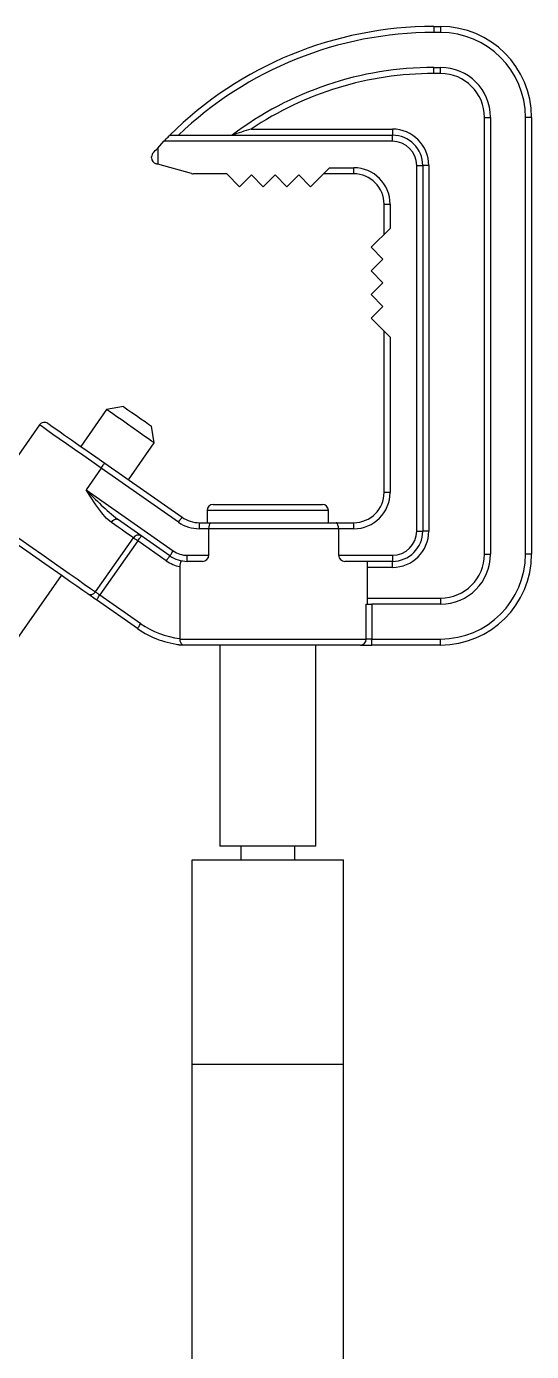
# Model space of a CAD drawing. Extents: x 6 to 134, y 1 to 99.
# Drawn here: x 97.91 to 102.08, y 51.1 to 62.03 of the extents above; entities that cross this region are included whole.
import ezdxf

# ---------------------------------------------------------------- set-up
doc = ezdxf.new("R2010")
doc.units = 0
doc.header["$MEASUREMENT"] = 0
doc.layers.add('OBJECT', color=7, linetype='CONTINUOUS')

msp = doc.modelspace()

# ---------------------------------------------------------------- linework, layer by layer
at = {"layer": 'OBJECT'}
for p, q in [((101.271, 62.035), (101.271, 61.985)), ((101.271, 62.035), (101.328, 62.035)), ((101.328, 62.035), (101.328, 61.985)), ((101.328, 61.985), (101.271, 61.985)), ((101.271, 61.697), (101.328, 61.697)), ((101.271, 61.647), (101.271, 61.697)), ((101.328, 61.647), (101.328, 61.697)), ((101.328, 61.647), (101.271, 61.647)), ((101.69, 57.68), (101.69, 61.285)), ((101.69, 61.285), (101.74, 61.285)), ((101.74, 61.285), (101.74, 57.68)), ((102.028, 57.68), (102.028, 61.285)), ((102.078, 61.285), (102.028, 61.285)), ((102.078, 61.285), (102.078, 57.68)), ((99.094, 61.138), (100.931, 61.138)), ((99.765, 61.188), (100.931, 61.188)), ((100.931, 61.188), (100.931, 61.138)), ((100.931, 61.088), (100.931, 61.138)), ((98.995, 61.032), (99.047, 61.088)), ((98.995, 61.032), (98.995, 60.898)), ((100.931, 61.088), (99.047, 61.088)), ((98.945, 60.95), (98.945, 60.959)), ((99.274, 60.821), (98.995, 60.898)), ((99.565, 60.819), (99.288, 60.819)), ((99.565, 60.819), (99.671, 60.713)), ((99.671, 60.713), (99.768, 60.81)), ((99.768, 60.81), (99.866, 60.713)), ((99.866, 60.713), (99.963, 60.81)), ((99.963, 60.81), (100.061, 60.713)), ((100.061, 60.713), (100.158, 60.81)), ((100.158, 60.81), (100.256, 60.713)), ((100.256, 60.713), (100.412, 60.869)), ((100.612, 60.819), (100.362, 60.819)), ((100.412, 60.869), (100.612, 60.869)), ((100.612, 60.819), (100.612, 60.869)), ((101.131, 57.871), (101.131, 60.888)), ((101.131, 60.888), (101.181, 60.888)), ((101.181, 60.888), (101.181, 57.871)), ((101.231, 60.888), (101.181, 60.888)), ((101.231, 60.888), (101.231, 57.871)), ((100.862, 60.319), (100.862, 60.569)), ((100.862, 60.569), (100.912, 60.569)), ((100.912, 60.569), (100.912, 60.369)), ((100.912, 60.369), (100.756, 60.213)), ((100.756, 60.213), (100.853, 60.115)), ((100.853, 60.115), (100.756, 60.018)), ((100.756, 60.018), (100.853, 59.92)), ((100.853, 59.92), (100.756, 59.823)), ((100.756, 59.823), (100.853, 59.725)), ((100.853, 59.725), (100.756, 59.628)), ((100.756, 59.628), (100.912, 59.472)), ((100.862, 58.19), (100.862, 59.522)), ((100.912, 59.472), (100.912, 58.19)), ((98.574, 58.873), (98.361, 58.569)), ((98.713, 58.898), (98.574, 58.873)), ((98.02, 58.747), (97.525, 58.039)), ((98.967, 58.598), (98.943, 58.737)), ((98.754, 58.294), (98.967, 58.598)), ((98.558, 58.432), (99.196, 57.985)), ((98.529, 58.391), (98.404, 58.211)), ((99.167, 57.944), (98.529, 58.391)), ((98.404, 58.211), (99.124, 57.707)), ((100.912, 58.19), (100.862, 58.19)), ((99.453, 58.09), (100.353, 58.09)), ((99.095, 57.666), (98.664, 57.968)), ((99.403, 58.04), (99.403, 57.94)), ((100.403, 58.04), (99.403, 58.04)), ((100.403, 57.94), (100.403, 58.04)), ((99.339, 57.89), (99.339, 57.94)), ((99.339, 57.94), (99.437, 57.94)), ((99.418, 57.89), (99.339, 57.89)), ((99.418, 57.671), (99.418, 57.89)), ((100.486, 57.89), (99.418, 57.89)), ((99.437, 57.94), (100.467, 57.94)), ((100.467, 57.94), (100.612, 57.94)), ((100.486, 57.89), (100.486, 57.671)), ((100.612, 57.89), (100.486, 57.89)), ((100.612, 57.89), (100.612, 57.94)), ((101.131, 57.871), (101.181, 57.871)), ((101.231, 57.871), (101.181, 57.871)), ((98.482, 57.369), (98.795, 57.815)), ((98.831, 57.79), (98.518, 57.344)), ((99.066, 57.625), (98.831, 57.79)), ((99.238, 57.621), (99.238, 57.671)), ((99.238, 57.671), (99.418, 57.671)), ((100.486, 57.671), (100.931, 57.671)), ((100.931, 57.671), (100.931, 57.621)), ((101.69, 57.68), (101.74, 57.68)), ((102.078, 57.68), (102.028, 57.68)), ((99.177, 57.577), (99.177, 56.985)), ((99.365, 57.621), (99.238, 57.621)), ((100.931, 57.621), (100.539, 57.621)), ((100.726, 57.268), (100.726, 57.621)), ((100.931, 57.571), (100.726, 57.571)), ((100.931, 57.571), (100.931, 57.621)), ((97.195, 56.068), (98.202, 57.504)), ((98.828, 57.066), (98.49, 57.303)), ((98.518, 57.344), (98.857, 57.107)), ((100.726, 57.318), (101.328, 57.318)), ((101.328, 57.318), (101.328, 57.268)), ((100.715, 56.98), (100.715, 57.268)), ((100.715, 57.268), (100.761, 57.268)), ((100.761, 57.268), (100.761, 56.98)), ((101.328, 57.268), (100.761, 57.268)), ((99.177, 56.985), (99.177, 56.98)), ((99.177, 56.98), (100.715, 56.98)), ((100.761, 56.98), (100.715, 56.98)), ((100.761, 56.93), (100.761, 56.98)), ((100.761, 56.98), (101.328, 56.98)), ((101.328, 56.93), (101.328, 56.98)), ((100.668, 56.93), (99.183, 56.93)), ((99.508, 56.93), (99.508, 55.27)), ((100.298, 55.27), (100.298, 56.93)), ((100.668, 56.93), (100.761, 56.93)), ((101.328, 56.93), (100.761, 56.93)), ((100.298, 55.27), (99.508, 55.27)), ((99.681, 55.27), (99.681, 55.158)), ((100.126, 55.158), (100.126, 55.27)), ((99.278, 55.158), (100.528, 55.158)), ((99.278, 53.47), (99.278, 55.158)), ((100.528, 53.47), (100.528, 55.158)), ((99.278, 53.47), (100.528, 53.47)), ((99.278, 44.497), (99.278, 53.47)), ((100.528, 44.497), (100.528, 53.47))]:
    msp.add_line(p, q, dxfattribs=at)
at = {"layer": 'OBJECT', "flags": 128}
for points in [[(99.047, 61.088), (99.057, 61.098), (99.065, 61.107), (99.073, 61.116), (99.081, 61.123), (99.086, 61.13), (99.091, 61.134), (99.093, 61.137), (99.094, 61.138)], [(98.958, 60.993), (98.966, 61.001), (98.975, 61.011), (98.984, 61.021), (98.995, 61.032)], [(98.995, 60.898), (98.99, 60.899), (98.986, 60.901), (98.981, 60.902)], [(98.967, 58.598), (98.962, 58.602), (98.945, 58.614), (98.918, 58.633), (98.882, 58.658), (98.84, 58.687), (98.794, 58.719), (98.747, 58.752), (98.701, 58.785), (98.659, 58.814), (98.624, 58.839), (98.597, 58.858), (98.58, 58.869), (98.574, 58.873)], [(98.713, 58.898), (98.715, 58.897), (98.727, 58.888), (98.75, 58.872), (98.782, 58.85), (98.819, 58.824), (98.856, 58.798), (98.891, 58.774), (98.919, 58.754), (98.936, 58.742), (98.943, 58.737)], [(98.529, 58.391), (98.453, 58.444), (98.379, 58.496), (98.308, 58.545), (98.243, 58.591), (98.183, 58.633), (98.131, 58.669), (98.089, 58.699), (98.056, 58.722), (98.033, 58.738), (98.022, 58.746), (98.02, 58.747)], [(98.09, 58.759), (98.096, 58.755), (98.113, 58.743), (98.141, 58.724), (98.179, 58.697), (98.227, 58.663), (98.283, 58.624), (98.346, 58.58), (98.413, 58.533), (98.485, 58.483), (98.558, 58.432)], [(98.529, 58.391), (98.535, 58.399), (98.54, 58.407), (98.545, 58.414), (98.549, 58.42), (98.553, 58.425), (98.556, 58.429), (98.557, 58.431), (98.558, 58.432)], [(98.613, 57.942), (98.571, 57.978), (98.533, 58.022), (98.484, 58.088), (98.438, 58.158), (98.404, 58.211), (98.404, 58.211)], [(97.525, 58.039), (97.526, 58.039), (97.536, 58.032), (97.557, 58.017), (97.59, 57.994), (97.633, 57.964), (97.685, 57.927), (97.746, 57.885), (97.813, 57.837), (97.886, 57.787), (97.961, 57.734), (98.039, 57.679), (98.116, 57.625), (98.192, 57.572), (98.264, 57.522), (98.33, 57.476), (98.389, 57.434), (98.441, 57.398), (98.482, 57.369)], [(98.418, 57.353), (98.377, 57.381), (98.328, 57.416), (98.27, 57.456), (98.206, 57.501), (98.137, 57.55), (98.064, 57.601), (97.99, 57.653), (97.916, 57.704), (97.844, 57.755), (97.777, 57.802), (97.715, 57.845), (97.661, 57.883), (97.615, 57.915), (97.579, 57.94), (97.554, 57.958), (97.54, 57.968), (97.537, 57.97)], [(98.613, 57.942), (98.619, 57.95), (98.626, 57.957), (98.633, 57.963), (98.64, 57.967), (98.647, 57.97), (98.653, 57.971), (98.659, 57.97), (98.664, 57.968)], [(99.167, 57.944), (99.173, 57.952), (99.178, 57.96), (99.183, 57.967), (99.187, 57.973), (99.191, 57.978), (99.193, 57.982), (99.195, 57.984), (99.196, 57.985)], [(98.795, 57.815), (98.778, 57.827), (98.76, 57.84), (98.739, 57.854), (98.717, 57.87), (98.693, 57.887), (98.668, 57.904), (98.641, 57.923), (98.613, 57.942)], [(99.418, 57.89), (99.419, 57.906), (99.421, 57.92), (99.426, 57.931), (99.431, 57.938), (99.436, 57.94), (99.437, 57.94)], [(100.486, 57.89), (100.485, 57.906), (100.482, 57.92), (100.478, 57.931), (100.472, 57.938), (100.467, 57.94), (100.467, 57.94)], [(98.831, 57.79), (98.826, 57.794), (98.82, 57.798), (98.815, 57.801), (98.81, 57.805), (98.805, 57.808), (98.801, 57.811), (98.798, 57.813), (98.795, 57.815)], [(98.831, 57.79), (98.837, 57.798), (98.842, 57.806), (98.847, 57.813), (98.851, 57.819), (98.855, 57.824), (98.858, 57.828), (98.859, 57.83), (98.86, 57.831)], [(99.066, 57.625), (99.072, 57.633), (99.077, 57.641), (99.082, 57.648), (99.087, 57.654), (99.09, 57.659), (99.093, 57.663), (99.095, 57.665), (99.095, 57.666)], [(99.095, 57.666), (99.096, 57.667), (99.097, 57.669), (99.1, 57.673), (99.103, 57.678), (99.108, 57.684), (99.113, 57.691), (99.118, 57.699), (99.124, 57.707)], [(99.196, 57.625), (99.189, 57.623), (99.183, 57.615), (99.179, 57.603), (99.177, 57.589), (99.177, 57.577)], [(98.49, 57.303), (98.479, 57.31), (98.468, 57.318), (98.458, 57.325), (98.448, 57.332), (98.439, 57.338), (98.43, 57.344), (98.423, 57.349), (98.418, 57.353)], [(98.482, 57.369), (98.485, 57.367), (98.489, 57.364), (98.493, 57.361), (98.497, 57.358), (98.502, 57.355), (98.508, 57.351), (98.513, 57.347), (98.518, 57.344)], [(98.49, 57.303), (98.49, 57.303), (98.492, 57.306), (98.495, 57.31), (98.498, 57.315), (98.503, 57.321), (98.508, 57.328), (98.513, 57.336), (98.518, 57.344)], [(98.828, 57.066), (98.829, 57.066), (98.83, 57.069), (98.833, 57.073), (98.837, 57.078), (98.841, 57.084), (98.846, 57.091), (98.851, 57.099), (98.857, 57.107)], [(99.177, 56.98), (99.178, 56.965), (99.182, 56.953), (99.188, 56.942), (99.197, 56.934), (99.198, 56.933), (99.198, 56.932), (99.197, 56.932)]]:
    msp.add_lwpolyline(points, dxfattribs=at)
at = {"layer": 'OBJECT'}
for centre, radius, start, end in [((101.271, 58.946), 3.089, 90, 134.7928), ((101.328, 61.285), 0.75, 0, 90), ((101.271, 58.946), 3.039, 90, 133.8353), ((101.328, 61.285), 0.7, 0, 90), ((101.271, 58.946), 2.751, 90, 127.1709), ((101.328, 61.285), 0.412, 0, 90), ((101.271, 58.946), 2.701, 90, 123.8917), ((101.328, 61.285), 0.362, 0, 90), ((101.402, 55.811), 5.621, 106.9343, 108.6044), ((100.931, 60.888), 0.3, 0, 90), ((100.931, 60.888), 0.25, 0, 90), ((100.931, 60.888), 0.2, 0, 90), ((98.995, 60.959), 0.05, 136.8214, 180), ((98.995, 60.95), 0.05, 180, 254.528), ((99.288, 60.869), 0.05, 254.528, 270), ((100.612, 60.569), 0.3, 0, 90), ((100.612, 60.569), 0.25, 0, 90), ((98.061, 58.718), 0.05, 55, 145), ((100.458, 60.148), 2.823, 223.31, 230.54), ((100.612, 58.19), 0.3, 270, 0), ((100.612, 58.19), 0.25, 270, 0), ((99.453, 58.04), 0.05, 90, 180), ((100.353, 58.04), 0.05, 0, 90), ((99.339, 58.19), 0.25, 235, 270), ((99.339, 58.19), 0.3, 235, 270), ((100.931, 57.871), 0.2, 270, 0), ((100.931, 57.871), 0.25, 270, 0), ((100.931, 57.871), 0.3, 270, 0), ((98.835, 57.79), 0.0473, 58.806, 148.3585), ((99.238, 57.871), 0.25, 235, 270), ((99.238, 57.871), 0.2, 235, 270), ((99.365, 57.674), 0.0529, 269.6101, 356.878), ((100.538, 57.673), 0.0523, 182.5152, 270.9964), ((101.328, 57.68), 0.75, 270, 0), ((101.328, 57.68), 0.7, 270, 0), ((101.328, 57.68), 0.412, 270, 0), ((101.328, 57.68), 0.362, 270, 0), ((99.238, 57.871), 0.3, 235, 258.1852), ((98.442, 57.394), 0.0473, 238.8069, 328.3576), ((99.258, 57.68), 0.7, 235, 263.3221), ((99.258, 57.68), 0.75, 235, 265.3298), ((100.666, 56.978), 0.0484, 272.1017, 1.9579), ((99.183, 56.98), 0.05, 241.4181, 270)]:
    msp.add_arc(centre, radius, start, end, dxfattribs=at)

doc.saveas('drawing.dxf')
